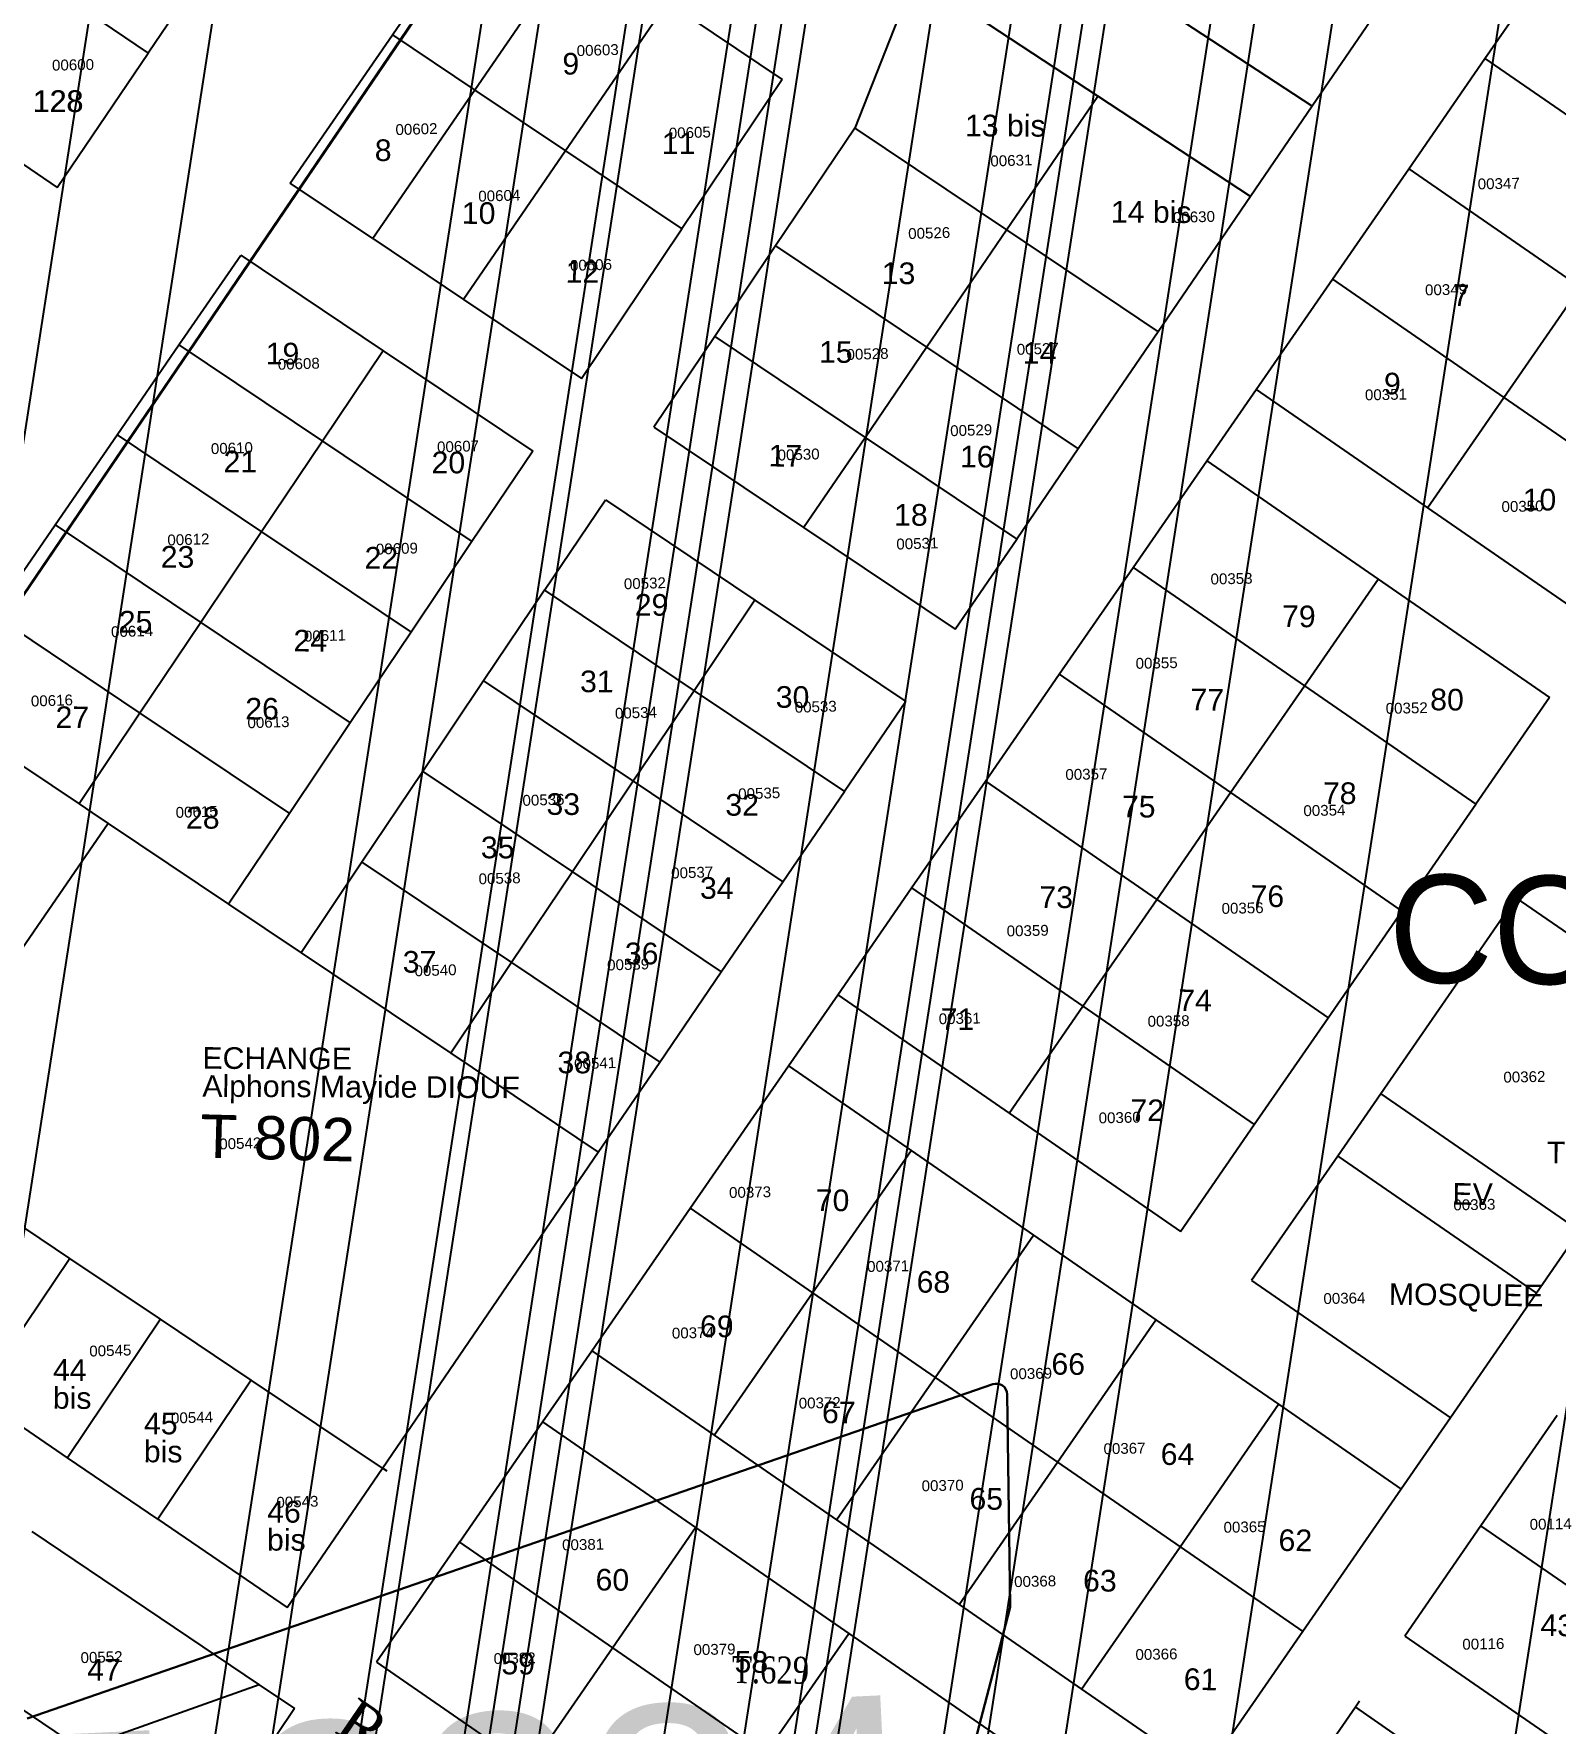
# Model space of a CAD drawing. Header units: metres. Extents: x 0 to 1324930, y 0 to 1631912.
# Drawn here: x 253547.4 to 253688.1, y 1629645.8 to 1629802.1 of the extents above; entities that cross this region are included whole.
import ezdxf
from ezdxf.enums import TextEntityAlignment as Align

# ---------------------------------------------------------------- set-up
doc = ezdxf.new("R2010")
doc.units = ezdxf.units.M
doc.header["$MEASUREMENT"] = 0
for name, color, linetype in [('A_revoir_geometrie_aberrante', 7, 'Continuous'), ('limites_parcelles', 7, 'Continuous'), ('limites_tf', 7, 'Continuous'), ('numero_lot', 7, 'Continuous'), ('numero_parcelle', 7, 'Continuous'), ('toponymie', 7, 'Continuous')]:
    doc.layers.add(name, color=color, linetype=linetype)
for name, color, linetype, lineweight in [('Limite TF', 7, 'Continuous', 0), ('Numero Titre Foncier', 4, 'Continuous', 0), ('Numero_TF', 7, 'Continuous', 0)]:
    doc.layers.add(name, color=color, linetype=linetype, lineweight=lineweight)
doc.styles.add('Style-Arial', font='arial.ttf')
doc.styles.add('Style-ENGINEERING', font='ENGINEERING.shx')
doc.styles.add('Style-FANCY', font='times.ttf')
doc.styles.add('Style-ITALICS', font='ITALICS.shx')

# ---------------------------------------------------------------- blocks, each defined once
blk = doc.blocks.new('*U123')
at = {"layer": 'Limite TF', "color": 5, "linetype": 'Continuous', "lineweight": 30}
for p, q in [((1.174319, 103.590582, -0.00005), (90.973856, 132.868195, -0.00005)), ((92.283824, 131.914067, -0.00005), (92.217723, 112.373362, -0.00005)), ((92.179986, 112.104605, -0.00005), (54.228241, -22.088806, -0.00005))]:
    blk.add_line(p, q, dxfattribs=at)
at = {"layer": 'Limite TF', "color": 5, "linetype": 'Continuous', "lineweight": 30, "extrusion": (0, 0, -1)}
for centre, start, end in [((-91.28383, 131.91745, 0.00005), 71.942322, 180.193817), ((-91.217728, 112.376745, 0.00005), 180.193817, 195.791634)]:
    blk.add_arc(centre, 1, start, end, dxfattribs=at)

msp = doc.modelspace()

# ---------------------------------------------------------------- linework, layer by layer
at = {"layer": 'A_revoir_geometrie_aberrante'}
for p in [(253818.61986, 1630923.38749), (253724.3939, 1630908.56345), (253783.36023, 1630905.73622), (253774.25578, 1630899.93366), (253836.71626, 1630891.34258), (253814.74338, 1630885.17909), (253827.94962, 1630881.20231), (253782.48128, 1630855.73806), (253817.74311, 1630841.65067), (253797.24446, 1630828.58239), (253747.95549, 1630826.37614), (253772.91621, 1630823.75877), (253715.06164, 1630775.13962), (253832.15824, 1630762.91725), (253758.56079, 1630716.32), (253733.98882, 1630702.58123), (253767.09052, 1630682.50395), (253842.95258, 1630663.93894), (253736.02348, 1630663.7972), (253774.846, 1630654.88448)]:
    msp.add_line(p, (0, 0), dxfattribs=at)
at = {"layer": 'limites_parcelles'}
for p, q in [((253580.50658, 1629802.00657), (253589.9423, 1629815.72466)), ((253566.3647, 1629812.71063), (253557.93916, 1629800.29976)), ((253597.54589, 1629810.6216), (253588.12906, 1629796.89084)), ((253681.48975, 1629799.81109), (253688.53912, 1629810.01204)), ((253545.52872, 1629808.72509), (253557.93916, 1629800.29976)), ((253628.78461, 1629807.46012), (253623.24297, 1629793.37583)), ((253645.70347, 1629796.33749), (253628.78461, 1629807.46012)), ((253673.17153, 1629806.60397), (253665.51637, 1629795.38761)), ((253605.92453, 1629804.99838), (253596.50769, 1629791.26762)), ((253605.92453, 1629804.99838), (253616.54048, 1629797.87361)), ((253665.51637, 1629795.38761), (253652.8662, 1629803.70396)), ((253571.07087, 1629788.28848), (253580.50658, 1629802.00657)), ((253580.50658, 1629802.00657), (253588.12906, 1629796.89084)), ((253549.51455, 1629787.89026), (253557.93916, 1629800.29976)), ((253674.44006, 1629789.60968), (253681.48975, 1629799.81109)), ((253681.48975, 1629799.81109), (253697.32635, 1629788.86833)), ((253616.54048, 1629797.87361), (253607.26333, 1629784.04911)), ((253537.1039, 1629796.3154), (253549.51455, 1629787.89026)), ((253588.12906, 1629796.89084), (253578.71223, 1629783.16008)), ((253588.12906, 1629796.89084), (253596.50769, 1629791.26762)), ((253637.26867, 1629783.96376), (253645.70347, 1629796.33749)), ((253659.82745, 1629787.05221), (253645.70347, 1629796.33749)), ((253665.51637, 1629795.38761), (253659.82745, 1629787.05221)), ((253623.24297, 1629793.37583), (253615.93311, 1629782.4828)), ((253623.24297, 1629793.37583), (253637.26867, 1629783.96376)), ((253596.50769, 1629791.26762), (253587.09086, 1629777.53686)), ((253596.50769, 1629791.26762), (253607.26333, 1629784.04911)), ((253667.39037, 1629779.40826), (253674.44006, 1629789.60968)), ((253674.44006, 1629789.60968), (253690.27631, 1629778.667)), ((253578.71223, 1629783.16008), (253571.07087, 1629788.28848)), ((253659.82745, 1629787.05221), (253651.29538, 1629774.551)), ((253597.98617, 1629770.22461), (253607.26333, 1629784.04911)), ((253629.87949, 1629773.12395), (253637.26867, 1629783.96376)), ((253637.26867, 1629783.96376), (253651.29538, 1629774.551)), ((253578.71223, 1629783.16008), (253587.09086, 1629777.53686)), ((253615.93311, 1629782.4828), (253610.31064, 1629774.10428)), ((253615.93311, 1629782.4828), (253629.87949, 1629773.12395)), ((253560.77737, 1629773.3233), (253566.49598, 1629781.63729)), ((253566.49598, 1629781.63729), (253579.66581, 1629772.79852)), ((253660.341, 1629769.20731), (253667.39037, 1629779.40826)), ((253667.39037, 1629779.40826), (253683.22634, 1629768.46577)), ((253683.22634, 1629768.46577), (253690.27631, 1629778.667)), ((253587.09086, 1629777.53686), (253597.98617, 1629770.22461)), ((253610.31064, 1629774.10428), (253604.68837, 1629765.72607)), ((253610.31064, 1629774.10428), (253624.19601, 1629764.78637)), ((253651.29538, 1629774.551), (253643.90003, 1629763.71533)), ((253555.05875, 1629765.00931), (253560.77737, 1629773.3233)), ((253560.77737, 1629773.3233), (253574.04284, 1629764.42034)), ((253579.66581, 1629772.79852), (253574.04284, 1629764.42034)), ((253579.66581, 1629772.79852), (253593.48816, 1629763.52182)), ((253624.19601, 1629764.78637), (253629.87949, 1629773.12395)), ((253629.87949, 1629773.12395), (253643.90003, 1629763.71533)), ((253655.79226, 1629762.62496), (253660.341, 1629769.20731)), ((253660.341, 1629769.20731), (253676.17668, 1629758.265)), ((253676.17668, 1629758.265), (253683.22634, 1629768.46577)), ((253683.22634, 1629768.46577), (253699.06221, 1629757.52335)), ((253549.34014, 1629756.69531), (253555.05875, 1629765.00931)), ((253555.05875, 1629765.00931), (253568.41987, 1629756.04216)), ((253604.68837, 1629765.72607), (253618.51264, 1629756.44895)), ((253618.51264, 1629756.44895), (253624.19601, 1629764.78637)), ((253624.19601, 1629764.78637), (253638.21181, 1629755.38093)), ((253574.04284, 1629764.42034), (253568.41987, 1629756.04216)), ((253574.04284, 1629764.42034), (253587.86564, 1629755.14334)), ((253593.48816, 1629763.52182), (253587.86564, 1629755.14334)), ((253643.90003, 1629763.71533), (253638.21181, 1629755.38093)), ((253648.96979, 1629752.75234), (253655.79226, 1629762.62496)), ((253655.79226, 1629762.62496), (253671.62497, 1629751.68495)), ((253594.5686, 1629750.64384), (253600.1914, 1629759.02214)), ((253600.1914, 1629759.02214), (253614.01413, 1629749.74626)), ((253676.17668, 1629758.265), (253692.01237, 1629747.32269)), ((253543.6211, 1629748.3807), (253549.34014, 1629756.69531)), ((253549.34014, 1629756.69531), (253562.79689, 1629747.66398)), ((253568.41987, 1629756.04216), (253562.79689, 1629747.66398)), ((253568.41987, 1629756.04216), (253582.24312, 1629746.76485)), ((253587.86564, 1629755.14334), (253582.24312, 1629746.76485)), ((253618.51264, 1629756.44895), (253632.52358, 1629747.04654)), ((253632.52358, 1629747.04654), (253638.21181, 1629755.38093)), ((253642.14731, 1629742.87973), (253648.96979, 1629752.75234)), ((253648.96979, 1629752.75234), (253664.80174, 1629741.81278)), ((253594.5686, 1629750.64384), (253588.9458, 1629742.26554)), ((253594.5686, 1629750.64384), (253608.39181, 1629741.36764)), ((253664.80174, 1629741.81278), (253671.62497, 1629751.68495)), ((253671.62497, 1629751.68495), (253687.46248, 1629740.74163)), ((253614.01413, 1629749.74626), (253608.39181, 1629741.36764)), ((253614.01413, 1629749.74626), (253627.97322, 1629740.37889)), ((253543.6211, 1629748.3807), (253557.17371, 1629739.28548)), ((253562.79689, 1629747.66398), (253557.17371, 1629739.28548)), ((253562.79689, 1629747.66398), (253576.6206, 1629738.38636)), ((253582.24312, 1629746.76485), (253576.6206, 1629738.38636)), ((253635.32563, 1629733.00826), (253642.14731, 1629742.87973)), ((253642.14731, 1629742.87973), (253657.97855, 1629731.94066)), ((253588.9458, 1629742.26554), (253583.323, 1629733.88725)), ((253588.9458, 1629742.26554), (253602.76949, 1629732.98903)), ((253608.39181, 1629741.36764), (253602.76949, 1629732.98903)), ((253608.39181, 1629741.36764), (253622.28525, 1629732.04432)), ((253657.97855, 1629731.94066), (253664.80174, 1629741.81278)), ((253664.80174, 1629741.81278), (253680.63981, 1629730.86898)), ((253537.90291, 1629740.06733), (253551.55073, 1629730.90729)), ((253627.97322, 1629740.37889), (253622.28525, 1629732.04432)), ((253687.46248, 1629740.74163), (253680.63981, 1629730.86898)), ((253557.17371, 1629739.28548), (253551.55073, 1629730.90729)), ((253557.17371, 1629739.28548), (253570.99809, 1629730.00788)), ((253576.6206, 1629738.38636), (253570.99809, 1629730.00788)), ((253583.323, 1629733.88725), (253577.70021, 1629725.50895)), ((253583.323, 1629733.88725), (253597.14717, 1629724.61041)), ((253602.76949, 1629732.98903), (253597.14717, 1629724.61041)), ((253602.76949, 1629732.98903), (253616.59728, 1629723.70972)), ((253616.59728, 1629723.70972), (253622.28525, 1629732.04432)), ((253628.50315, 1629723.13564), (253635.32563, 1629733.00826)), ((253635.32563, 1629733.00826), (253651.15615, 1629722.06968)), ((253651.15615, 1629722.06968), (253657.97855, 1629731.94066)), ((253657.97855, 1629731.94066), (253673.81722, 1629720.99645)), ((253551.55073, 1629730.90729), (253552.73185, 1629730.11456)), ((253552.73185, 1629730.11456), (253554.24022, 1629729.10232)), ((253673.81722, 1629720.99645), (253680.63981, 1629730.86898)), ((253554.24022, 1629729.10232), (253534.19349, 1629699.95563)), ((253554.24022, 1629729.10232), (253565.37566, 1629721.62953)), ((253570.99809, 1629730.00788), (253565.37566, 1629721.62953)), ((253577.70021, 1629725.50895), (253572.07808, 1629717.13165)), ((253577.70021, 1629725.50895), (253591.52485, 1629716.23179)), ((253597.14717, 1629724.61041), (253591.52485, 1629716.23179)), ((253597.14717, 1629724.61041), (253610.90933, 1629715.37518)), ((253685.51051, 1629723.8577), (253684.37438, 1629722.21381)), ((253610.90933, 1629715.37518), (253616.59728, 1629723.70972)), ((253621.68147, 1629713.26417), (253628.50315, 1629723.13564)), ((253628.50315, 1629723.13564), (253644.33296, 1629712.19756)), ((253565.37566, 1629721.62953), (253572.07808, 1629717.13165)), ((253644.33296, 1629712.19756), (253651.15615, 1629722.06968)), ((253651.15615, 1629722.06968), (253666.99541, 1629711.12507)), ((253666.99541, 1629711.12507), (253673.81722, 1629720.99645)), ((253684.37438, 1629722.21381), (253671.86446, 1629704.11299)), ((253702.7405, 1629709.5237), (253684.37438, 1629722.21381)), ((253572.07808, 1629717.13165), (253585.90306, 1629707.85396)), ((253591.52485, 1629716.23179), (253585.90306, 1629707.85396)), ((253591.52485, 1629716.23179), (253605.22137, 1629707.04061)), ((253605.22137, 1629707.04061), (253610.90933, 1629715.37518)), ((253617.13273, 1629706.68182), (253621.68147, 1629713.26417)), ((253621.68147, 1629713.26417), (253637.5106, 1629702.32663)), ((253637.5106, 1629702.32663), (253644.33296, 1629712.19756)), ((253644.33296, 1629712.19756), (253660.17282, 1629701.25254)), ((253660.17282, 1629701.25254), (253666.99541, 1629711.12507)), ((253585.90306, 1629707.85396), (253599.5338, 1629698.70661)), ((253599.5338, 1629698.70661), (253605.22137, 1629707.04061)), ((253608.03652, 1629693.51894), (253617.13273, 1629706.68182)), ((253617.13273, 1629706.68182), (253628.44457, 1629698.86542)), ((253671.86446, 1629704.11299), (253667.88318, 1629698.35241)), ((253671.86446, 1629704.11299), (253690.23041, 1629691.4224)), ((253637.5106, 1629702.32663), (253653.35107, 1629691.38124)), ((253653.35107, 1629691.38124), (253660.17282, 1629701.25254)), ((253619.34696, 1629685.70351), (253628.44457, 1629698.86542)), ((253628.44457, 1629698.86542), (253639.76434, 1629691.04354)), ((253579.59346, 1629669.48804), (253599.5338, 1629698.70661)), ((253667.88318, 1629698.35241), (253659.92318, 1629686.83495)), ((253667.88318, 1629698.35241), (253686.24985, 1629685.66278)), ((253550.69087, 1629688.88436), (253542.31306, 1629694.50665)), ((253598.94031, 1629680.35607), (253608.03652, 1629693.51894)), ((253608.03652, 1629693.51894), (253619.34696, 1629685.70351)), ((253630.66708, 1629677.88139), (253639.76434, 1629691.04354)), ((253639.76434, 1629691.04354), (253651.08377, 1629683.22189)), ((253690.23041, 1629691.4224), (253686.24985, 1629685.66278)), ((253550.69087, 1629688.88436), (253542.14689, 1629676.15275)), ((253559.06915, 1629683.26176), (253550.69087, 1629688.88436)), ((253659.92318, 1629686.83495), (253678.2892, 1629674.14422)), ((253610.24936, 1629672.54159), (253619.34696, 1629685.70351)), ((253619.34696, 1629685.70351), (253630.66708, 1629677.88139)), ((253686.24985, 1629685.66278), (253678.2892, 1629674.14422)), ((253559.06915, 1629683.26176), (253550.48217, 1629670.46531)), ((253567.44753, 1629677.63909), (253559.06915, 1629683.26176)), ((253641.98708, 1629670.05935), (253651.08377, 1629683.22189)), ((253651.08377, 1629683.22189), (253662.4041, 1629675.39963)), ((253594.3911, 1629673.77303), (253598.94031, 1629680.35607)), ((253598.94031, 1629680.35607), (253610.24936, 1629672.54159)), ((253567.44753, 1629677.63909), (253558.81721, 1629664.77805)), ((253579.59346, 1629669.48804), (253567.44753, 1629677.63909)), ((253621.56981, 1629664.71924), (253630.66708, 1629677.88139)), ((253630.66708, 1629677.88139), (253641.98708, 1629670.05935)), ((253550.48217, 1629670.46531), (253542.14689, 1629676.15275)), ((253653.30741, 1629662.23708), (253662.4041, 1629675.39963)), ((253662.4041, 1629675.39963), (253673.74223, 1629667.56505)), ((253678.2892, 1629674.14422), (253673.74223, 1629667.56505)), ((253688.16991, 1629674.37463), (253681.12022, 1629664.1739)), ((253586.71574, 1629662.66623), (253594.3911, 1629673.77303)), ((253594.3911, 1629673.77303), (253608.53053, 1629664.00312)), ((253610.24936, 1629672.54159), (253621.56981, 1629664.71924)), ((253558.81721, 1629664.77805), (253550.48217, 1629670.46531)), ((253570.79945, 1629656.60218), (253579.59346, 1629669.48804)), ((253580.01588, 1629669.20456), (253579.59346, 1629669.48804)), ((253632.89039, 1629656.8968), (253641.98708, 1629670.05935)), ((253641.98708, 1629670.05935), (253653.30741, 1629662.23708)), ((253673.74223, 1629667.56505), (253664.64544, 1629654.40258)), ((253558.81721, 1629664.77805), (253570.79945, 1629656.60218)), ((253621.56981, 1629664.71924), (253632.89039, 1629656.8968)), ((253547.17593, 1629663.63195), (253568.20206, 1629649.46747)), ((253600.85441, 1629652.89684), (253608.53053, 1629664.00312)), ((253608.53053, 1629664.00312), (253622.68057, 1629654.22588)), ((253681.12022, 1629664.1739), (253674.06974, 1629653.97203)), ((253696.95762, 1629653.23075), (253681.12022, 1629664.1739)), ((253586.71574, 1629662.66623), (253579.04305, 1629651.56329)), ((253586.71574, 1629662.66623), (253600.85441, 1629652.89684)), ((253644.21071, 1629649.07454), (253653.30741, 1629662.23708)), ((253653.30741, 1629662.23708), (253664.64544, 1629654.40258)), ((253632.89039, 1629656.8968), (253644.21071, 1629649.07454)), ((253615.00456, 1629643.11952), (253622.68057, 1629654.22588)), ((253622.68057, 1629654.22588), (253636.83128, 1629644.44817)), ((253664.64544, 1629654.40258), (253655.54865, 1629641.2401)), ((253674.06974, 1629653.97203), (253689.90666, 1629643.02809)), ((253539.17001, 1629651.99257), (253550.36142, 1629644.45336)), ((253593.18072, 1629641.79408), (253600.85441, 1629652.89684)), ((253600.85441, 1629652.89684), (253615.00456, 1629643.11952)), ((253579.04305, 1629651.56329), (253593.18072, 1629641.79408)), ((253568.20206, 1629649.46747), (253554.0968, 1629644.45502)), ((253568.20206, 1629649.46747), (253571.45281, 1629647.27756)), ((253644.21071, 1629649.07454), (253655.54865, 1629641.2401)), ((253669.52189, 1629647.3903), (253662.69911, 1629637.51789)), ((253669.90418, 1629647.94345), (253669.52189, 1629647.3903)), ((253669.52189, 1629647.3903), (253685.35787, 1629636.44639)), ((253571.45281, 1629647.27756), (253563.56069, 1629635.56153))]:
    msp.add_line(p, q, dxfattribs=at)
at = {"layer": 'limites_tf', "color": 5, "linetype": 'Continuous', "lineweight": 40}
for p in [(253630.60444, 1629874.22494), (253626.46974, 1629868.13494)]:
    msp.add_line(p, (253457.38016, 1629619.08333), dxfattribs=at)

# ---------------------------------------------------------------- block references
at = {"layer": 'limites_tf', "color": 5, "linetype": 'Continuous', "lineweight": 30, "rotation": 1.03}
msp.add_blockref('*U123', (253547.4394, 1629542.77068, 0.00005), dxfattribs=at)

# ---------------------------------------------------------------- texts
at = {"layer": 'Numero Titre Foncier', "color": 4, "linetype": 'Continuous', "lineweight": 13, "style": 'Style-Arial'}
for s, height, rotation, p in [('T 802', 3.999992, 358.50053, (253569.89491, 1629700.02264)), ('T 3384', 20.18036, 2.73413, (253585.79598, 1629636.49231, -4711334161.4712))]:
    msp.add_text(s, height=height, rotation=rotation, dxfattribs=at).set_placement(p, align=Align.MIDDLE_CENTER)
at = {"layer": 'numero_lot', "color": 7, "linetype": 'Continuous', "lineweight": 13, "style": 'Style-Arial'}
for s, p in [('9', (253596.2259, 1629800.3263)), ('13 bis', (253633.43325, 1629794.61869)), ('11', (253605.41995, 1629792.97827)), ('8', (253578.88698, 1629792.3315)), ('10', (253586.93408, 1629786.52655)), ('14 bis', (253646.92088, 1629786.63667)), ('12', (253596.5209, 1629781.0989)), ('13', (253625.74175, 1629780.9633)), ('19', (253568.80311, 1629773.53771)), ('15', (253619.94137, 1629773.68485)), ('14', (253638.78128, 1629773.59742)), ('21', (253564.91139, 1629763.55831)), ('20', (253584.13622, 1629763.4691)), ('17', (253615.28258, 1629764.09446)), ('16', (253632.96846, 1629764.01239)), ('18', (253626.88438, 1629758.62867)), ('23', (253559.10309, 1629754.74213)), ('22', (253577.94327, 1629754.65471)), ('29', (253602.91473, 1629750.30898)), ('25', (253555.2238, 1629748.74531)), ('24', (253571.37095, 1629746.99439)), ('31', (253597.86026, 1629743.23087)), ('30', (253615.94817, 1629741.78981)), ('27', (253549.37989, 1629739.91416)), ('26', (253566.91544, 1629740.7056)), ('33', (253594.75501, 1629731.8907)), ('32', (253611.2876, 1629731.81398)), ('28', (253561.43908, 1629730.62559)), ('35', (253588.6913, 1629727.87768)), ('34', (253608.94504, 1629724.13504)), ('36', (253601.99732, 1629718.08284)), ('37', (253581.46704, 1629717.3053)), ('38', (253595.77329, 1629708.00629))]:
    msp.add_text(s, height=2, rotation=359.73413, dxfattribs=at).set_placement(p, align=Align.TOP_LEFT)
at = {"layer": 'numero_lot', "color": 7, "linetype": 'Continuous', "lineweight": 0, "style": 'Style-Arial'}
for s, rotation, p in [('7', 359.3981, (253678.51791, 1629778.92419)), ('9', 359.3981, (253672.16283, 1629770.7635)), ('10', 359.3981, (253684.98085, 1629760.05026)), ('79', 359.3981, (253662.74439, 1629749.25726)), ('77', 359.3981, (253654.27899, 1629741.55376)), ('80', 359.3981, (253676.43829, 1629741.56098)), ('75', 359.3981, (253647.94681, 1629731.66973)), ('78', 359.3981, (253666.52589, 1629732.91263)), ('73', 359.3981, (253640.31945, 1629723.2984)), ('76', 359.3981, (253659.83752, 1629723.39237)), ('74', 359.3981, (253653.14835, 1629713.7511)), ('71', 359.3981, (253631.18834, 1629712.0207)), ('72', 359.3981, (253648.732, 1629703.60094)), ('TF977', 359.3981, (253687.22103, 1629699.6834)), ('EV', 359.3981, (253678.49627, 1629695.85284)), ('70', 359.3981, (253619.64996, 1629695.27798)), ('68', 359.3981, (253628.97417, 1629687.72862)), ('MOSQUEE', 359.3981, (253672.6197, 1629686.59606)), ('69', 359.3981, (253608.94895, 1629683.62475)), ('66', 359.3981, (253641.4332, 1629680.14632)), ('67', 359.3981, (253620.22794, 1629675.66283)), ('64', 359.3981, (253651.5326, 1629671.80376)), ('65', 359.3981, (253633.85779, 1629667.67621)), ('62', 359.3981, (253662.42013, 1629663.84595)), ('60', 359.3981, (253599.29929, 1629660.19483)), ('63', 359.3981, (253644.35692, 1629660.1135)), ('43', 359.3981, (253686.62937, 1629655.9852)), ('59', 359.3981, (253590.59738, 1629652.44281)), ('58', 359.3981, (253612.1493, 1629652.60842)), ('47', 359.73413, (253552.30513, 1629651.87063)), ('61', 359.3981, (253653.66452, 1629650.99622))]:
    msp.add_text(s, height=2, rotation=rotation, dxfattribs=at).set_placement(p, align=Align.TOP_LEFT)
at = {"layer": 'numero_lot', "color": 7, "linetype": 'Continuous', "lineweight": 0, "char_height": 2, "attachment_point": 1}
for s, insert, rotation, line_spacing_factor, style in [('\\fArial|b0|i0|c00|p39;128', (253547.26957, 1629796.87642), 359.7932763, 0.6, 'Style-ITALICS'), ('\\fArial|b0|i0|c00|p39;128', (253547.26957, 1629796.87642), 359.7932763, 0.6, 'Style-ITALICS'), ('\\fArial|b0|i0|c00|p39;128', (253547.26957, 1629796.87642), 359.7932763, 0.6, 'Style-ITALICS'), ('\\fArial|b0|i0|c00|p39;128', (253547.26957, 1629796.87642), 359.7932763, 0.6, 'Style-ITALICS'), ('\\fArial|b0|i0|c00|p39;128', (253547.30624, 1629796.87629), 359.7932763, 0.6, 'Style-ITALICS'), ('ECHANGE \\PAlphons Mayide DIOUF', (253562.95892, 1629708.41789), 359.7341466, 0.776524, 'Style-Arial'), ('44\\Pbis', (253549.1438, 1629679.57996), 359.7341466, 0.776524, 'Style-Arial'), ('45\\Pbis', (253557.55532, 1629674.63353), 359.7341466, 0.776524, 'Style-Arial'), ('46\\Pbis', (253568.94105, 1629666.46774), 359.7341466, 0.776524, 'Style-Arial')]:
    msp.add_mtext(s, dxfattribs=dict(at, insert=insert, rotation=rotation, line_spacing_factor=line_spacing_factor, style=style))
at = {"layer": 'numero_parcelle', "color": 5, "lineweight": 0, "style": 'Style-Arial'}
for s, rotation, p in [('00603', 1.73413, (253597.52956, 1629801.02457)), ('00600', 1.13223, (253549.04073, 1629799.68342)), ('00602', 1.73413, (253580.78079, 1629793.72376)), ('00605', 1.73413, (253606.04161, 1629793.40155)), ('00631', 1.73413, (253635.76041, 1629790.82132)), ('00347', 1.13223, (253680.81011, 1629788.70551)), ('00604', 1.73413, (253588.43383, 1629787.56936)), ('00630', 1.73413, (253652.637, 1629785.5993)), ('00526', 1.73413, (253628.16698, 1629784.11285)), ('00606', 1.73413, (253596.9089, 1629781.16809)), ('00349', 1.13223, (253675.93986, 1629778.90661)), ('00528', 1.73413, (253622.46797, 1629772.93658)), ('00527', 1.73413, (253638.20153, 1629773.41292)), ('00608', 1.73413, (253569.89817, 1629772.02802)), ('00351', 1.13223, (253670.38543, 1629769.20649)), ('00607', 1.73413, (253584.62165, 1629764.38924)), ('00529', 1.73413, (253632.04866, 1629765.88942)), ('00610', 1.73413, (253563.71961, 1629764.23198)), ('00530', 1.73413, (253616.09726, 1629763.64011)), ('00350', 1.13223, (253683.00826, 1629758.87428)), ('00612', 1.73413, (253559.69887, 1629755.78794)), ('00531', 1.73413, (253627.07128, 1629755.41226)), ('00609', 1.73413, (253578.96816, 1629754.94464)), ('00353', 1.13223, (253656.11483, 1629752.18412)), ('00532', 1.73413, (253601.88906, 1629751.73705)), ('00614', 1.73413, (253554.49133, 1629747.30796)), ('00611', 1.73413, (253572.32207, 1629746.89668)), ('00355', 1.13223, (253649.19168, 1629744.38705)), ('00616', 1.73413, (253547.08282, 1629740.90137)), ('00534', 1.73413, (253601.06263, 1629739.76911)), ('00533', 1.73413, (253617.67706, 1629740.32601)), ('00352', 1.13223, (253672.30474, 1629740.22442)), ('00613', 1.73413, (253567.10015, 1629738.89183)), ('00357', 1.13223, (253642.69971, 1629734.11137)), ('00536', 1.73413, (253592.51691, 1629731.71752)), ('00535', 1.73413, (253612.45513, 1629732.32116)), ('00615', 1.73413, (253560.46126, 1629730.6063)), ('00354', 1.13223, (253664.69867, 1629730.76942)), ('00538', 1.73413, (253588.46021, 1629724.46129)), ('00537', 1.73413, (253606.26218, 1629725.00026)), ('00356', 1.13223, (253657.13583, 1629721.73186)), ('00359', 1.13223, (253637.27438, 1629719.64797)), ('00540', 1.73413, (253582.54058, 1629715.95976)), ('00539', 1.73413, (253600.34256, 1629716.49872)), ('00361', 1.13223, (253630.99296, 1629711.52907)), ('00358', 1.13223, (253650.29853, 1629711.29416)), ('00541', 1.73413, (253597.29284, 1629707.37073)), ('00362', 1.13223, (253683.18258, 1629706.13393)), ('00360', 1.13223, (253645.77414, 1629702.36624)), ('00542', 1.73413, (253564.49403, 1629699.95766)), ('00373', 1.13223, (253611.61429, 1629695.47086)), ('00363', 1.13223, (253678.55846, 1629694.32092)), ('00371', 1.13223, (253624.37555, 1629688.63095)), ('00364', 1.13223, (253666.54788, 1629685.66853)), ('00374', 1.13223, (253606.33118, 1629682.47168)), ('00545', 1.73413, (253552.48216, 1629680.80934)), ('00369', 1.13223, (253637.58432, 1629678.70513)), ('00372', 1.13223, (253618.05451, 1629675.99809)), ('00544', 1.73413, (253560.0345, 1629674.61792)), ('00367', 1.13223, (253646.22439, 1629671.78377)), ('00370', 1.13223, (253629.4144, 1629668.35679)), ('00543', 1.73413, (253569.77343, 1629666.82824)), ('00365', 1.13223, (253657.31906, 1629664.52407)), ('00114', 1.13223, (253685.61146, 1629664.79557)), ('00381', 1.13223, (253596.18558, 1629662.89676)), ('00368', 1.13223, (253637.96389, 1629659.49942)), ('00116', 1.13223, (253679.38863, 1629653.71202)), ('00552', 1.73413, (253551.67486, 1629652.47045)), ('00382', 1.13223, (253589.8547, 1629652.39135)), ('00379', 1.13223, (253608.32676, 1629653.20774)), ('00366', 1.13223, (253649.17717, 1629652.75786))]:
    msp.add_text(s, height=1, rotation=rotation, dxfattribs=at).set_placement(p, align=Align.TOP_LEFT)
at = {"layer": 'numero_tf', "color": 30, "linetype": 'Continuous', "lineweight": 13, "style": 'Style-FANCY', "width": 0.799999}
msp.add_text('T.629', height=2.500002, rotation=359.3981, dxfattribs=at).set_placement((253615.46217, 1629650.84453), align=Align.MIDDLE_CENTER)
at = {"layer": 'toponymie', "color": 7, "linetype": 'Continuous', "lineweight": 40, "style": 'Style-ENGINEERING'}
msp.add_text('COHAD', height=10.000002, rotation=359.3981, dxfattribs=at).set_placement((253696.73508, 1629719.15253), align=Align.MIDDLE_CENTER)
at = {"layer": 'toponymie', "color": 30, "linetype": 'Continuous', "lineweight": 13, "style": 'Style-FANCY'}
msp.add_text('R   U   E', height=3.966, rotation=325.673342, dxfattribs=at).set_placement((253576.13375, 1629646.77973), align=Align.MIDDLE_LEFT)

doc.saveas('drawing.dxf')
